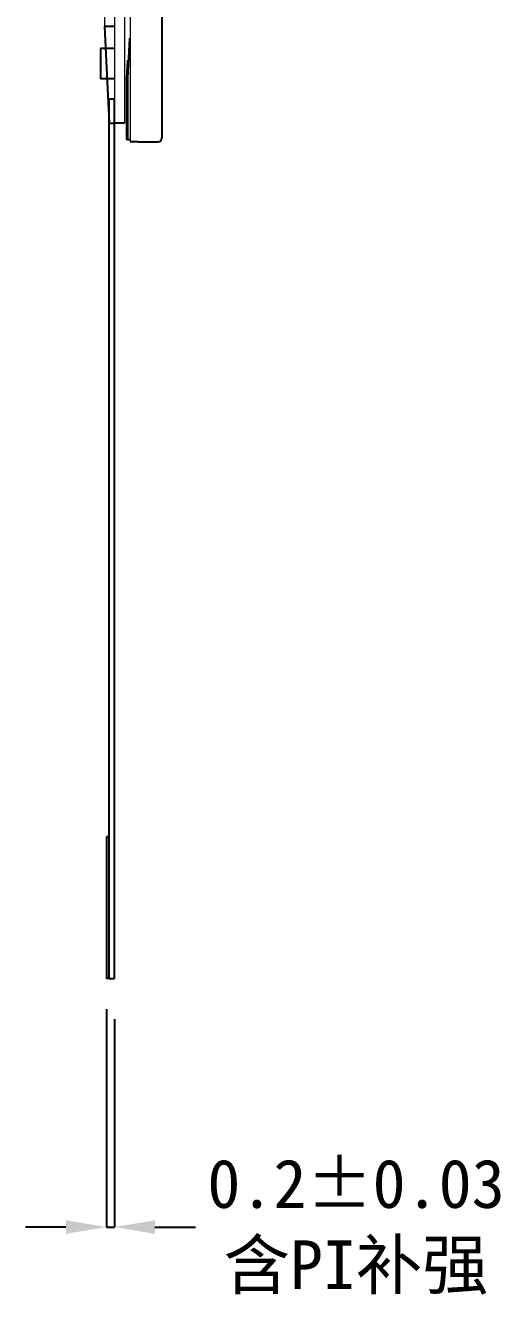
# Model space of a CAD drawing. Header units: millimetres. Extents: x 1040 to 3675, y 249 to 975.
# Drawn here: x 3315.2 to 3326.94, y 637.92 to 669.38 of the extents above; entities that cross this region are included whole.
import ezdxf

# ---------------------------------------------------------------- set-up
doc = ezdxf.new("R2010")
doc.units = ezdxf.units.MM
doc.layers.add('AUDIT_I_181013161717-0', color=7, linetype='Continuous')
doc.layers.add('铁框', color=5, linetype='Continuous')
doc.layers.add('BEZEL', color=4, linetype='Continuous', lineweight=20)
doc.layers.add('T-SHADING黑白双面胶', color=5, linetype='Continuous', lineweight=18)
doc.styles.get("Standard").update_dxf_attribs({"font": 'txt', "bigfont": 'gbcbig.shx'})
doc.styles.add('宋体', font='')
doc.styles.get('宋体').set_extended_font_data('SimSun')
doc.dimstyles.new('标注', dxfattribs={"dimtxt": 1.2, "dimasz": 1, "dimexe": 0, "dimexo": 1, "dimgap": 0.2, "dimtad": 0, "dimrnd": 0.0005, "dimzin": 9, "dimdsep": 46, "dimtxsty": 'Standard', "dimcen": 0, "dimclrd": 3, "dimclre": 3, "dimclrt": 3, "dimadec": 0, "dimazin": 0, "dimtfac": 1, "dimtmove": 0, "dimatfit": 3, "dimfxl": 1, "dimlwd": -1, "dimlwe": -1, "dimarcsym": 0})

# ---------------------------------------------------------------- blocks, each defined once
blk = doc.blocks.new('*D390')
at = {"color": 7, "transparency": 16777216}
for p, q in [((3317.204, 645.095), (3317.204, 639.711)), ((3317.404, 644.846), (3317.404, 639.711)), ((3316.204, 639.711), (3315.204, 639.711)), ((3317.204, 639.711), (3317.404, 639.711)), ((3318.404, 639.711), (3319.404, 639.711))]:
    blk.add_line(p, q, dxfattribs=at)
for points in [[(3316.204, 639.878), (3316.204, 639.544), (3317.204, 639.711)], [(3318.404, 639.878), (3318.404, 639.544), (3317.404, 639.711)]]:
    blk.add_solid(points, dxfattribs=at)
at = {"layer": 'Defpoints', "color": 0, "transparency": 16777216}
for p in [(3317.204, 646.095), (3317.404, 645.846), (3317.404, 639.711)]:
    blk.add_point(p, dxfattribs=at)
at = {"color": 7, "transparency": 16777216, "insert": (3323.372, 639.711), "char_height": 1.2, "attachment_point": 5, "style": '宋体'}
blk.add_mtext('0.2%%p0.03\\P{\\fSimSun|b0|i0|c134|p54;含}PI{\\fSimSun|b0|i0|c134|p54;补强}', dxfattribs=at)

msp = doc.modelspace()

# ---------------------------------------------------------------- linework, layer by layer
at = {"color": 4}
for p, q in [((3317.404, 669.356), (3317.154, 669.356)), ((3317.654, 666.966), (3317.404, 666.966))]:
    msp.add_line(p, q, dxfattribs=at)
for p, q in [((3317.154, 669.356), (3317.274, 666.966)), ((3317.404, 668.816), (3317.054, 668.816)), ((3317.054, 668.816), (3317.054, 668.066)), ((3317.404, 668.066), (3317.054, 668.066)), ((3317.274, 649.346), (3317.204, 649.346)), ((3317.204, 649.346), (3317.204, 645.846)), ((3317.274, 645.846), (3317.204, 645.846))]:
    msp.add_line(p, q)
at = {"color": 30}
for p, q in [((3317.274, 645.846), (3317.274, 667.566)), ((3317.274, 667.566), (3317.404, 667.566)), ((3317.404, 645.846), (3317.404, 667.566)), ((3317.274, 666.966), (3317.404, 666.966)), ((3317.274, 645.846), (3317.404, 645.846))]:
    msp.add_line(p, q, dxfattribs=at)
at = {"layer": 'AUDIT_I_181013161717-0', "color": 5}
for p, q in [((3317.774, 669.0653), (3317.724, 668.0727)), ((3317.724, 668.0727), (3317.724, 666.556)), ((3317.789, 666.556), (3317.724, 666.556))]:
    msp.add_line(p, q, dxfattribs=at)
at = {"layer": 'AUDIT_I_181013161717-0'}
msp.add_line((3317.989, 666.506), (3317.789, 666.506), dxfattribs=at)
at = {"layer": 'BEZEL', "color": 7}
msp.add_line((3317.789, 704.606), (3317.789, 666.506), dxfattribs=at)
at = {"layer": 'T-SHADING黑白双面胶', "color": 4, "ltscale": 0.2}
for p, q in [((3317.154, 704.406), (3317.154, 669.356)), ((3317.404, 704.406), (3317.404, 666.966)), ((3317.654, 704.406), (3317.654, 666.966)), ((3317.7158, 668.5075), (3317.694, 668.0735)), ((3317.7458, 668.506), (3317.7158, 668.5075)), ((3317.694, 668.0735), (3317.694, 666.556)), ((3317.724, 666.556), (3317.694, 666.556))]:
    msp.add_line(p, q, dxfattribs=at)
at = {"layer": '铁框', "color": 7}
for p, q in [((3318.574, 704.506), (3318.574, 666.606)), ((3317.989, 666.506), (3318.474, 666.506))]:
    msp.add_line(p, q, dxfattribs=at)
msp.add_arc((3318.474, 666.606), 0.1, 270, 0, dxfattribs=at)

# ---------------------------------------------------------------- dimensions: what is measured, and where the dimension line sits
dim = msp.add_linear_dim(base=(3317.404, 639.7111), p1=(3317.204, 646.0951), p2=(3317.404, 645.846), text='<>%%p0.03\\P{\\fSimSun|b0|i0|c134|p54;含}PI{\\fSimSun|b0|i0|c134|p54;补强}', dimstyle='标注', override={"dimtxsty": '宋体', "dimclrd": 7, "dimclre": 7, "dimclrt": 7})
dim.commit()
dim.dimension.update_dxf_attribs({"geometry": '*D390', "text_midpoint": (3323.3716, 639.7111), "dimtype": 160})

doc.saveas('drawing.dxf')
